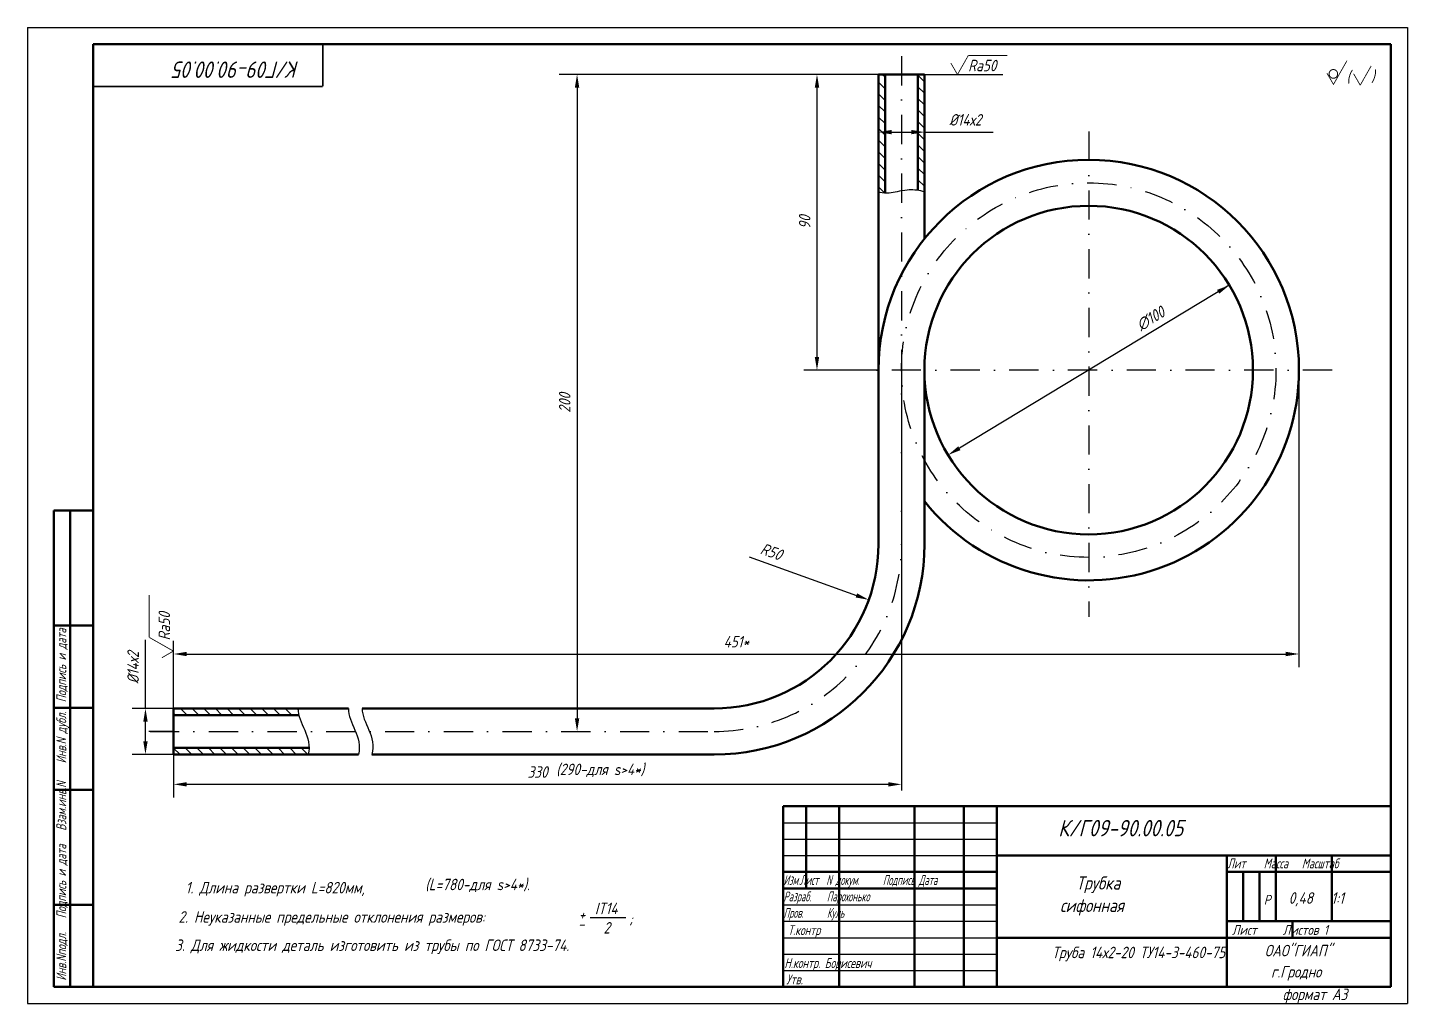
# Model space of a CAD drawing. Header units: inches. Extents: x 1065 to 7392, y 1020 to 3127.
# Drawn here: x 4731.1 to 5151.1, y 1029.8 to 1326.8 of the extents above; entities that cross this region are included whole.
import ezdxf

# ---------------------------------------------------------------- set-up
doc = ezdxf.new("R2010")
doc.units = ezdxf.units.IN
doc.header["$LTSCALE"] = 0.7
doc.header["$MEASUREMENT"] = 0
doc.linetypes.add('DASHDOT', pattern=[25.4, 12.7, -6.35, 0, -6.35])
doc.linetypes.add('HIDDEN', pattern=[9.525, 6.35, -3.175])
doc.styles.add('ROMANC', font='romanc', dxfattribs={"width": 0.8, "oblique": 15, "height": 3.5})
doc.styles.get("Standard").update_dxf_attribs({"font": 'romand.shx', "width": 0.8, "oblique": 15, "height": 3.5})
doc.dimstyles.get("Standard").update_dxf_attribs({"dimtxt": 3.5, "dimasz": 4, "dimexe": 4, "dimexo": 0, "dimgap": 2, "dimtad": 1, "dimdec": 0, "dimdsep": 46, "dimtxsty": 'Standard', "dimcen": 0.09, "dimadec": 0, "dimazin": 0, "dimtfac": 1, "dimtdec": 0, "dimtmove": 0, "dimatfit": 3, "dimfxl": 0, "dimtolj": 1, "dimtzin": 0, "dimlwd": 25, "dimlwe": 25, "dimarcsym": 0})

# ---------------------------------------------------------------- blocks, each defined once
blk = doc.blocks.new('*D357')
at = {"color": 0, "lineweight": 25}
blk.add_line((4950.77, 1165.74), (4983.43, 1153.98), dxfattribs=at)
blk.add_solid([(4983.65, 1154.61), (4983.2, 1153.35), (4987.19, 1152.63)], dxfattribs=at)
at = {"layer": 'DEFPOINTS', "color": 0, "lineweight": 25}
for p in [(4940.14, 1169.56), (4987.19, 1152.63)]:
    blk.add_point(p, dxfattribs=at)
at = {"color": 0, "lineweight": 25, "insert": (4957.54, 1167.29), "char_height": 3.5, "attachment_point": 5, "rotation": 340.2011}
blk.add_mtext('\\A1;R50', dxfattribs=at)
blk = doc.blocks.new('*D333')
at = {"color": 0, "lineweight": 25}
for p, q in [((4990.14, 1312.56), (4967.43, 1312.56)), ((4971.43, 1308.56), (4971.43, 1226.56)), ((4990.14, 1222.56), (4967.43, 1222.56))]:
    blk.add_line(p, q, dxfattribs=at)
for points in [[(4970.76, 1308.56), (4972.1, 1308.56), (4971.43, 1312.56)], [(4970.76, 1226.56), (4972.1, 1226.56), (4971.43, 1222.56)]]:
    blk.add_solid(points, dxfattribs=at)
at = {"layer": 'DEFPOINTS', "color": 0, "lineweight": 25}
for p in [(4990.14, 1312.56), (4971.43, 1222.56), (4990.14, 1222.56)]:
    blk.add_point(p, dxfattribs=at)
at = {"color": 0, "lineweight": 25, "insert": (4967.68, 1267.56), "char_height": 3.5, "attachment_point": 5, "rotation": 90}
blk.add_mtext('\\A1;90', dxfattribs=at)
blk = doc.blocks.new('*D358')
at = {"color": 0, "lineweight": 25}
for p, q in [((5118.14, 1222.56), (5118.14, 1132.14)), ((4775.61, 1119.56), (4775.61, 1140.14)), ((4779.61, 1136.14), (5114.14, 1136.14))]:
    blk.add_line(p, q, dxfattribs=at)
for points in [[(4779.61, 1136.81), (4779.61, 1135.48), (4775.61, 1136.14)], [(5114.14, 1136.81), (5114.14, 1135.48), (5118.14, 1136.14)]]:
    blk.add_solid(points, dxfattribs=at)
at = {"layer": 'DEFPOINTS', "color": 0, "lineweight": 25}
for p in [(5118.14, 1222.56), (5118.14, 1136.14), (4775.61, 1119.56)]:
    blk.add_point(p, dxfattribs=at)
at = {"color": 0, "lineweight": 25, "insert": (4946.88, 1139.89), "char_height": 3.5, "attachment_point": 5}
blk.add_mtext('\\A1;451*', dxfattribs=at)
blk = doc.blocks.new('*D359')
at = {"color": 0, "lineweight": 25}
for p, q in [((4990.14, 1312.56), (4990.14, 1290.98)), ((5004.14, 1312.56), (5004.14, 1290.98)), ((4994.14, 1294.98), (5000.14, 1294.98)), ((5004.14, 1294.98), (5025.04, 1294.98))]:
    blk.add_line(p, q, dxfattribs=at)
for points in [[(4994.14, 1295.65), (4994.14, 1294.32), (4990.14, 1294.98)], [(5000.14, 1295.65), (5000.14, 1294.32), (5004.14, 1294.98)]]:
    blk.add_solid(points, dxfattribs=at)
at = {"layer": 'DEFPOINTS', "color": 0, "lineweight": 25}
for p in [(4990.14, 1312.56), (5004.14, 1312.56), (5004.14, 1294.98)]:
    blk.add_point(p, dxfattribs=at)
at = {"color": 0, "lineweight": 25, "insert": (5016.59, 1298.73), "char_height": 3.5, "attachment_point": 5}
blk.add_mtext('\\A1;%%C14х2', dxfattribs=at)
blk = doc.blocks.new('*D360')
at = {"color": 0, "lineweight": 25}
for p, q in [((4767.02, 1119.56), (4767.02, 1140.46)), ((4775.61, 1119.56), (4763.02, 1119.56)), ((4767.02, 1109.56), (4767.02, 1115.56)), ((4775.61, 1105.56), (4763.02, 1105.56))]:
    blk.add_line(p, q, dxfattribs=at)
for points in [[(4766.36, 1115.56), (4767.69, 1115.56), (4767.02, 1119.56)], [(4766.36, 1109.56), (4767.69, 1109.56), (4767.02, 1105.56)]]:
    blk.add_solid(points, dxfattribs=at)
at = {"layer": 'DEFPOINTS', "color": 0, "lineweight": 25}
for p in [(4767.02, 1119.56), (4775.61, 1119.56), (4775.61, 1105.56)]:
    blk.add_point(p, dxfattribs=at)
at = {"color": 0, "lineweight": 25, "insert": (4763.27, 1132.01), "char_height": 3.5, "attachment_point": 5, "rotation": 90}
blk.add_mtext('\\A1;%%C14х2', dxfattribs=at)

msp = doc.modelspace()

# ---------------------------------------------------------------- hatches: boundary and pattern name
at = {"lineweight": 25}
h = msp.add_hatch(dxfattribs=at)
h.set_pattern_fill('ANSI31', color=256, scale=20, angle=90, style=0)
h.paths.add_polyline_path([(4992.14, 1312.56), (4990.14, 1312.56), (4990.14, 1276.82, 0.005854), (4990.58, 1276.72, 0.039188), (4992.14, 1276.51)])
h.paths.add_polyline_path([(5004.14, 1312.56), (5002.14, 1312.56), (5002.14, 1277.34, -0.02754), (5003.54, 1277.04, -0.007414), (5004.14, 1276.87)])
h = msp.add_hatch(dxfattribs=at)
h.set_pattern_fill('ANSI31', color=256, scale=20, angle=90, style=0)
edge = h.paths.add_edge_path()
edge.add_spline(control_points=[(4813.74, 1117.56), (4813.57, 1118.24), (4813.48, 1118.91), (4813.5, 1119.56)], knot_values=[16.89827, 16.89827, 16.89827, 16.89827, 19.106376, 19.106376, 19.106376, 19.106376], degree=3, periodic=0)
edge.add_line((4813.5, 1119.56), (4775.61, 1119.56))
edge.add_line((4775.61, 1119.56), (4775.61, 1117.56))
edge.add_line((4775.61, 1117.56), (4813.74, 1117.56))
edge = h.paths.add_edge_path()
edge.add_spline(control_points=[(4816.57, 1105.56), (4816.75, 1106.24), (4816.82, 1106.91), (4816.83, 1107.56)], knot_values=[29.152697, 29.152697, 29.152697, 29.152697, 30.972982, 30.972982, 30.972982, 30.972982], degree=3, periodic=0)
edge.add_line((4816.83, 1107.56), (4775.61, 1107.56))
edge.add_line((4775.61, 1107.56), (4775.61, 1105.56))
edge.add_line((4775.61, 1105.56), (4816.57, 1105.56))

# ---------------------------------------------------------------- linework, layer by layer
for p, q in [((4731.15, 1326.8), (4731.15, 1029.8)), ((4731.15, 1326.8), (5151.15, 1326.8)), ((5151.15, 1326.8), (5151.15, 1029.8)), ((5004.14, 1312.56), (4990.14, 1312.56)), ((4990.14, 1312.56), (4990.14, 1276.51)), ((5004.14, 1312.56), (4990.14, 1312.56)), ((4990.14, 1312.56), (5004.14, 1312.56)), ((5004.14, 1312.56), (5004.14, 1304.2)), ((5004.14, 1284.2), (5004.14, 1262.51)), ((4731.15, 1029.8), (5151.15, 1029.8))]:
    msp.add_line(p, q)
at = {"lineweight": 50}
for p, q in [((4751.15, 1321.8), (4751.15, 1034.8)), ((4751.15, 1321.8), (5146.15, 1321.8)), ((5146.15, 1321.8), (5146.15, 1034.8)), ((4990.14, 1312.56), (4990.14, 1222.56)), ((4990.14, 1312.56), (5004.14, 1312.56)), ((4992.14, 1312.56), (4992.14, 1276.51)), ((5002.14, 1312.56), (5002.14, 1277.34)), ((5004.14, 1312.56), (5004.14, 1262.51)), ((4990.14, 1222.56), (4990.14, 1169.56)), ((5004.14, 1222.56), (5004.14, 1169.56)), ((4739.15, 1179.8), (4739.15, 1034.8)), ((4739.15, 1179.8), (4751.15, 1179.8)), ((4744.15, 1179.8), (4744.15, 1034.8)), ((4739.15, 1144.8), (4751.15, 1144.8)), ((4739.15, 1119.8), (4751.15, 1119.8)), ((4775.61, 1119.56), (4828.79, 1119.56)), ((4775.61, 1117.56), (4813.74, 1117.56)), ((4832.94, 1119.56), (4940.14, 1119.56)), ((4775.61, 1107.56), (4816.83, 1107.56)), ((4775.61, 1105.56), (4831.86, 1105.56)), ((4835.94, 1105.56), (4940.14, 1105.56)), ((4739.15, 1094.8), (4751.15, 1094.8)), ((4961.15, 1089.8), (4961.15, 1034.8)), ((4961.15, 1089.8), (5146.15, 1089.8)), ((4968.15, 1089.8), (4968.15, 1064.8)), ((4978.15, 1089.8), (4978.15, 1034.8)), ((5001.15, 1089.8), (5001.15, 1034.8)), ((5016.15, 1089.8), (5016.15, 1034.8)), ((5026.15, 1089.8), (5026.15, 1034.8)), ((5096.15, 1074.8), (5096.15, 1034.8)), ((5111.15, 1074.8), (5111.15, 1054.8)), ((5128.15, 1074.8), (5128.15, 1054.8)), ((4961.15, 1069.8), (5026.15, 1069.8)), ((5096.15, 1069.8), (5146.15, 1069.8)), ((5101.15, 1069.8), (5101.15, 1054.8)), ((5106.15, 1069.8), (5106.15, 1054.8)), ((4961.15, 1064.8), (5026.15, 1064.8)), ((4739.15, 1059.8), (4751.15, 1059.8)), ((5096.15, 1054.8), (5146.15, 1054.8)), ((5116.15, 1054.8), (5116.15, 1049.8)), ((4739.15, 1034.8), (5146.15, 1034.8))]:
    msp.add_line(p, q, dxfattribs=at)
at = {"linetype": 'DASHDOT'}
for p, q in [((4997.14, 1318.1), (4997.14, 1169.56)), ((5054.14, 1295.13), (5054.14, 1147.42)), ((4768.44, 1112.56), (4940.14, 1112.56))]:
    msp.add_line(p, q, dxfattribs=at)
at = {"lineweight": 25}
for p, q in [((4990.14, 1312.56), (4892.98, 1312.56)), ((5004.14, 1312.56), (5028.03, 1312.56)), ((4898.4, 1308.56), (4898.4, 1116.56)), ((5096.94, 1248.42), (5014.77, 1198.77)), ((4997.14, 1222.56), (4997.14, 1094.57)), ((4775.61, 1112.56), (4768.08, 1112.56)), ((4775.61, 1105.56), (4775.61, 1092.47)), ((4993.14, 1096.47), (4779.61, 1096.47)), ((4961.15, 1084.8), (5026.15, 1084.8)), ((4961.15, 1079.8), (5026.15, 1079.8)), ((4961.15, 1074.8), (5026.15, 1074.8)), ((4961.15, 1059.8), (5026.15, 1059.8)), ((4902.39, 1055.93), (4913.22, 1055.93)), ((4961.15, 1054.8), (5026.15, 1054.8)), ((4961.15, 1049.8), (5026.15, 1049.8)), ((4961.15, 1044.8), (5026.15, 1044.8)), ((4961.15, 1039.8), (5026.15, 1039.8))]:
    msp.add_line(p, q, dxfattribs=at)
at = {"linetype": 'HIDDEN', "lineweight": 25}
for p, q in [((4990.14, 1304.07), (4990.14, 1284.3)), ((5004.14, 1304.28), (5004.14, 1283.71))]:
    msp.add_line(p, q, dxfattribs=at)
at = {"color": 0, "linetype": 'DASHDOT'}
msp.add_line((5128.24, 1222.56), (4981.07, 1222.56), dxfattribs=at)
at = {"linetype": 'Continuous', "lineweight": 50}
msp.add_line((4775.61, 1119.56), (4775.61, 1105.56), dxfattribs=at)
at = {"color": 1, "lineweight": 50}
for p, q in [((5026.15, 1074.8), (5146.15, 1074.8)), ((5026.15, 1049.8), (5146.15, 1049.8))]:
    msp.add_line(p, q, dxfattribs=at)
for points, const_width in [([(4821, 1308.91), (4821, 1321.91)], 0.5), ([(5012.17, 1316.01), (5014.2, 1312.51)], 0.25), ([(5014.2, 1312.51), (5017.47, 1318.27)], 0.25), ([(5017.47, 1318.27), (5029.39, 1318.27)], 0.3), ([(5128.59, 1309.4), (5132.76, 1316.74)], 0.25), ([(5136.79, 1309.27), (5140.13, 1315.15)], 0.25), ([(5126.64, 1312.96), (5128.67, 1309.46)], 0.25), ([(5134.76, 1312.77), (5136.79, 1309.27)], 0.25), ([(4751, 1308.91), (4821, 1308.91)], 0.5), ([(4768.18, 1141.2), (4768.18, 1154.07)], 0.3), ([(4775.52, 1137.03), (4768.18, 1141.2)], 0.25), ([(4772.02, 1135), (4775.52, 1137.03)], 0.25)]:
    msp.add_lwpolyline(points, dxfattribs=dict(const_width=const_width))
at = {"const_width": 0.3}
for points in [[(5129.89, 1312.71, 1.02775), (5127.33, 1312.71, 1.02775)], [(5129.9, 1312.69, -1.02775), (5127.34, 1312.69, -1.02775)]]:
    msp.add_lwpolyline(points, format="xyb", dxfattribs=at)
msp.add_lwpolyline([(4990.14, 1276.82, 0.005854), (4990.58, 1276.72, 0.069654), (4993.37, 1276.52, 0.045006), (4995.9, 1276.92, -0.037919), (4998.89, 1277.44, -0.090658), (5003.54, 1277.04, -0.007414), (5004.14, 1276.87)], format="xyb")
at = {"linetype": 'DASHDOT'}
msp.add_circle((5054.14, 1222.56), 57, dxfattribs=at)
at = {"lineweight": 50}
for centre, radius, start, end in [((5054.14, 1222.56), 64, 0, 180), ((5054.14, 1222.56), 50, 0, 180), ((5054.14, 1222.56), 50, 180, 0), ((5054.14, 1222.56), 64, 218.6248, 0), ((4940.14, 1169.56), 50, 270, 0), ((4940.14, 1169.56), 64, 270, 0)]:
    msp.add_arc(centre, radius, start, end, dxfattribs=at)
at = {"linetype": 'DASHDOT', "lineweight": 25}
msp.add_arc((4940.14, 1169.56), 57, 270, 0, dxfattribs=at)
at = {"lineweight": 25}
for points in [[(4813.5, 1119.56), (4813.33, 1115.38), (4817.95, 1110.8), (4816.57, 1105.56)], [(4828.79, 1119.56), (4828.62, 1115.38), (4833.24, 1110.8), (4831.86, 1105.56)], [(4832.94, 1119.56), (4832.97, 1115.38), (4837.52, 1110.8), (4835.94, 1105.56)]]:
    msp.add_open_spline(points, degree=3, dxfattribs=at)
for points in [[(4897.74, 1308.56), (4899.07, 1308.56), (4898.4, 1312.56)], [(5014.43, 1199.35), (5015.12, 1198.2), (5011.35, 1196.71)], [(4897.74, 1116.56), (4899.07, 1116.56), (4898.4, 1112.56)], [(4779.61, 1097.14), (4779.61, 1095.8), (4775.61, 1096.47)], [(4993.14, 1097.14), (4993.14, 1095.8), (4997.14, 1096.47)]]:
    msp.add_solid(points, dxfattribs=at)
at = {"color": 0, "linetype": 'ByBlock'}
msp.add_solid([(5093.89, 1245.82), (5093.21, 1246.97), (5097, 1248.41)], dxfattribs=at)
at = {"layer": 'DEFPOINTS', "color": 0, "linetype": 'ByBlock'}
for p in [(5028.02, 1312.13), (4775.9, 1150.85)]:
    msp.add_point(p, dxfattribs=at)

# ---------------------------------------------------------------- texts
at = {"style": 'ROMANC', "oblique": 15, "width": 0.8}
for s, p in [('(', (5132.61, 1310.1)), (')', (5140.1, 1310.23))]:
    msp.add_text(s, height=3.5, dxfattribs=at).set_placement(p)
at = {"lineweight": 35, "insert": (4813.88, 1311.49), "char_height": 5, "width": 116.2188, "attachment_point": 1, "rotation": 180}
msp.add_mtext('К/Г09-90.00.05 ', dxfattribs=at)
at = {"lineweight": 25, "attachment_point": 1}
for s, insert, char_height, width in [('Ra50', (5017.45, 1317.01), 3.5, 29.1251), ('(290-для s>4*)', (4892.05, 1102.77), 3.5, 45.5333), ('{\\W0.7;Лит    Масса   Масштаб}', (5096.35, 1073.91), 3, 48.3624), ('(L=780-для s>4*).', (4852.19, 1067.74), 3.5, 45.5333), ('{\\W0.6; Изм.Лист  N докум.      Подпись Дата\\P Разраб.    Парохонько\\P Пров.      Куль}', (4960.07, 1068.85), 3, 75.9719), ('1. Длина развертки L=820мм,', (4779.24, 1066.78), 3.5, 98.3226), ('Р', (5107.43, 1062.83), 3, 4.7355), ('0,48   1:1', (5115, 1063.63), 3.5, 30.5998), ('IT14', (4903.84, 1060.45), 3.5, 19.7907), ('2. Неуказанные предельные отклонения размеров:  ', (4777.08, 1057.86), 3.5, 158.004), ('+', (4898.89, 1058.63), 3.5, 4.3989), ('2', (4906.45, 1054.57), 3.5, 17.1446), (';', (4914.27, 1057.29), 3.5, 9.0235), ('-', (4898.66, 1055.7), 3.5, 6.6548), ('{\\W0.7;Т.контр}', (4962.58, 1053.59), 3, 65.7648), ('Лист     Листов 1', (5097.76, 1053.66), 3, 49.4707), ('3. Для жидкости деталь изготовить из трубы по ГОСТ 8733-74.', (4776.04, 1049.25), 3.5, 166.2699), ('Труба 14х2-20 ТУ14-3-460-75', (5042.99, 1047.06), 3.5, 67.684), ('{\\W0.7; Н.контр. Борисевич}', (4960.13, 1043.58), 3, 40.546), ('{\\W0.7;Утв.     }', (4962.07, 1038.59), 3, 39.2217), ('г.Гродно', (5109.65, 1041.17), 3.5, 35.0627), ('формат А3', (5113.17, 1034.31), 3.5, 32.7454)]:
    msp.add_mtext(s, dxfattribs=dict(at, insert=insert, char_height=char_height, width=width))
at = {"lineweight": 25, "char_height": 3.5, "attachment_point": 5}
for s, insert, rotation in [('\\A1;∅100', (5073, 1238.21), 31.1403), ('\\A1;200', (4894.65, 1212.56), 90)]:
    msp.add_mtext(s, dxfattribs=dict(at, insert=insert, rotation=rotation))
at = {"lineweight": 25, "attachment_point": 1, "rotation": 90}
for s, insert, char_height, width in [('Ra50', (4771.02, 1140.28), 3.5, 29.1251), ('{\\W0.7; Инв.Nподл.   Подпись и дата   Взам.инв.N    Инв.N дубл.  Подпись и дата}', (4739.91, 1035.32), 3, 144.2887)]:
    msp.add_mtext(s, dxfattribs=dict(at, insert=insert, char_height=char_height, width=width))
at = {"lineweight": 25, "insert": (4886.38, 1100.22), "char_height": 3.5, "attachment_point": 5}
msp.add_mtext('330', dxfattribs=at)
at = {"lineweight": 35, "attachment_point": 1}
for s, insert, char_height, width in [('К/Г09-90.00.05', (5044.88, 1085.64), 5, 116.2188), ('ОАО"ГИАП"', (5107.73, 1047.62), 3.5, 36.171)]:
    msp.add_mtext(s, dxfattribs=dict(at, insert=insert, char_height=char_height, width=width))
at = {"lineweight": 30, "char_height": 4, "width": 61.9449, "attachment_point": 1}
for s, insert in [('Трубка ', (5050.34, 1068.45)), ('сифонная', (5045.42, 1061.61))]:
    msp.add_mtext(s, dxfattribs=dict(at, insert=insert))

# ---------------------------------------------------------------- dimensions: what is measured, and where the dimension line sits
at = {"lineweight": 25}
dim = msp.add_linear_dim(base=(4971.43, 1222.56), p1=(4990.14, 1312.56), p2=(4990.14, 1222.56), angle=90, dimstyle='Standard', dxfattribs=at)
dim.commit()
dim.dimension.update_dxf_attribs({"geometry": '*D333', "text_midpoint": (4967.68, 1267.56)})
for base, p1, p2, text, picture, middle in [((5004.14, 1294.98), (4990.14, 1312.56), (5004.14, 1312.56), '%%C14х2', '*D359', (5016.59, 1298.73)), ((5118.14, 1136.14), (4775.61, 1119.56), (5118.14, 1222.56), '451*', '*D358', (4946.88, 1139.89))]:
    dim = msp.add_linear_dim(base=base, p1=p1, p2=p2, text=text, dimstyle='Standard', dxfattribs=at)
    dim.commit()
    dim.dimension.update_dxf_attribs({"geometry": picture, "text_midpoint": middle})
dim = msp.add_radius_dim(center=(4940.14, 1169.56), mpoint=(4987.19, 1152.63), dimstyle='Standard', dxfattribs=at)
dim.commit()
dim.dimension.update_dxf_attribs({"geometry": '*D357', "text_midpoint": (4956.27, 1163.76), "dimtype": 164})
dim = msp.add_linear_dim(base=(4767.02, 1119.56), p1=(4775.61, 1105.56), p2=(4775.61, 1119.56), angle=90, text='%%C14х2', dimstyle='Standard', dxfattribs=at)
dim.commit()
dim.dimension.update_dxf_attribs({"geometry": '*D360', "text_midpoint": (4763.27, 1132.01)})

doc.saveas('drawing.dxf')
